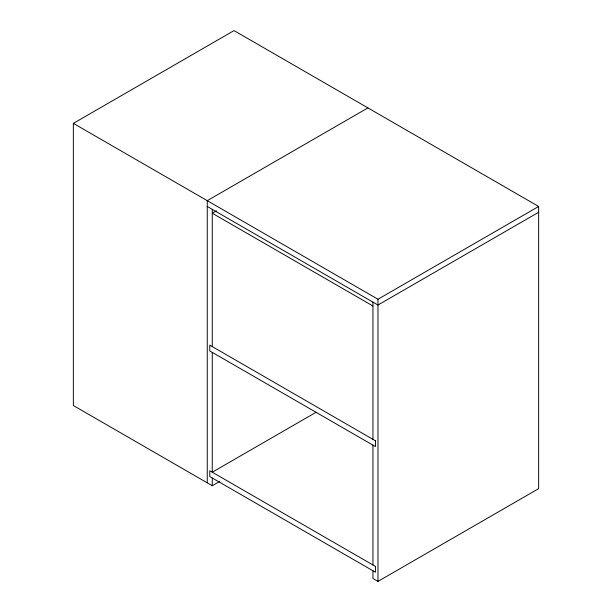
<?xml version="1.0" encoding="UTF-8"?>
<svg xmlns="http://www.w3.org/2000/svg" width="612" height="612" viewBox="0 0 612 612"><rect width="100%" height="100%" fill="white"/><g stroke="black" fill="none" stroke-linecap="round" stroke-linejoin="round"><path stroke-width="0.92" d="M219.685 481.453L212.272 485.737L73.356 405.534L73.356 123.364L234.029 30.6L538.644 206.466L538.644 488.636L377.971 581.4L372.945 578.501L372.945 570.774M367.927 107.903L207.254 200.667L207.254 482.837M216.396 210.857L212.272 213.236L372.945 306M73.356 123.364L377.971 299.237L538.644 206.466M538.644 212.265L377.971 305.028L207.254 206.466M316.09 412.266L212.272 472.204L212.272 352.382M377.971 299.237L377.971 581.4M372.945 302.129L372.945 439.347M372.945 445.146L372.945 564.975M212.272 209.365L212.272 346.583M212.272 478.003L212.272 485.737M375.462 440.801L209.763 345.137L209.763 350.936L375.462 446.599L375.462 440.801M375.462 566.421L209.763 470.758L209.763 476.557L375.462 572.22L375.462 566.421"/></g></svg>
